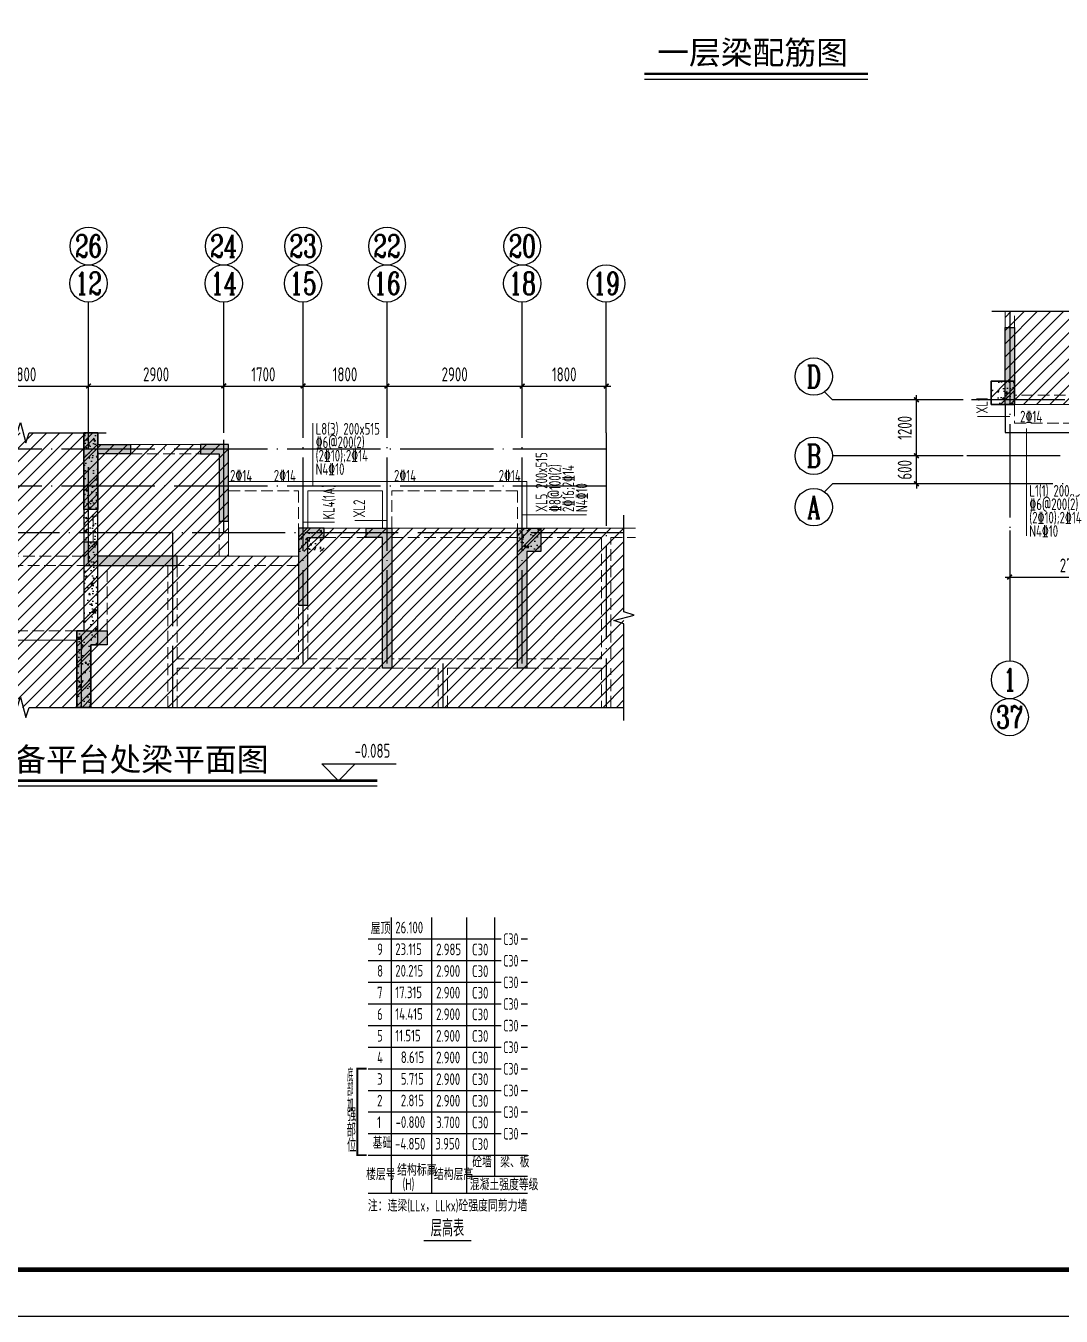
# Model space of a CAD drawing. Extents: x -1712635 to -854203, y -534641 to -21985.
# Drawn here: x -1123952 to -1101755, y -120393 to -92729 of the extents above; entities that cross this region are included whole.
import ezdxf
from ezdxf.enums import TextEntityAlignment as Align

# ---------------------------------------------------------------- set-up
doc = ezdxf.new("R2010")
doc.units = 0
doc.header["$LTSCALE"] = 1000
doc.linetypes.add('DASH', pattern=[0.35, 0.25, -0.1])
doc.linetypes.add('DOTE', pattern=[2.42, 2, -0.2, 0.02, -0.2])
doc.layers.get('0').update_dxf_attribs({"linetype": 'CONTINUOUS'})
doc.layers.get('Defpoints').update_dxf_attribs({"linetype": 'CONTINUOUS'})
for name, color, linetype in [('-TK', 7, 'CONTINUOUS'), ('A-AXIS', 1, 'CONTINUOUS'), ('A-DOTE', 10, 'DOTE'), ('AXIS_NUM', 7, 'CONTINUOUS'), ('BEAM_CON', 4, 'CONTINUOUS'), ('HATCH', 8, 'CONTINUOUS'), ('S-0-TEXT', 7, 'CONTINUOUS'), ('S-B表格', 2, 'CONTINUOUS'), ('S-L主梁线', 4, 'DASH'), ('S-L梁编号', 6, 'CONTINUOUS'), ('S-L梁配筋', 7, 'CONTINUOUS'), ('S-Q墙填充', 252, 'CONTINUOUS'), ('S-Q墙实线', 6, 'CONTINUOUS'), ('S-Y一般标注', 3, 'CONTINUOUS'), ('S-Z柱实线', 6, 'CONTINUOUS'), ('S-引出线', 40, 'CONTINUOUS'), ('S-文字', 7, 'CONTINUOUS'), ('S-标高', 3, 'CONTINUOUS'), ('TEXT', 2, 'CONTINUOUS'), ('THIN', 7, 'CONTINUOUS')]:
    doc.layers.add(name, color=color, linetype=linetype)
doc.layers.add('7549', color=9, linetype='CONTINUOUS', lineweight=18)
doc.layers.add('底图$0$砼柱', color=2, linetype='CONTINUOUS', lineweight=35)
doc.styles.add('-宋体', font='', dxfattribs={"width": 0.7, "height": 300, "bigfont": '宋体.TTF'})
doc.styles.add('TSSD_Axis', font='complex.shx', dxfattribs={"width": 0.7, "bigfont": 'hztxt.shx'})
doc.styles.add('TSSD_DIMENSION', font='Tssdeng.shx', dxfattribs={"width": 0.7, "bigfont": 'tssdchn.shx'})
doc.styles.add('TSSD_Label', font='Tssdeng.shx', dxfattribs={"width": 0.7, "bigfont": 'hztxt.shx'})
doc.styles.add('TSSD_REIN', font='tssdeng.shx', dxfattribs={"width": 0.7, "height": 300, "bigfont": 'tssdchn.shx'})
doc.styles.get('-宋体').set_extended_font_data('SimSun')
doc.dimstyles.new('TSSD_100_100', dxfattribs={"dimtxt": 300, "dimasz": 100, "dimexe": 100, "dimexo": 250, "dimgap": 100, "dimtad": 1, "dimdec": 0, "dimzin": 0, "dimdsep": 46, "dimtxsty": 'TSSD_DIMENSION', "dimblk": 'ARCHTICK', "dimcen": 0, "dimdle": 100, "dimclrt": 7, "dimadec": 0, "dimazin": 0, "dimtfac": 1, "dimtdec": 0, "dimtix": 1, "dimtmove": 2, "dimatfit": 3, "dimldrblk": 'ARCHTICK', "dimfxl": 0, "dimtolj": 1, "dimtzin": 0, "dimarcsym": 0})
pattern_1 = [(50, (3599.3, 15973.46), (358.63, -31.376), [37.5, -412.5]), (355, (3599.3, 15973.46), (-69.3757, 376.096), [30, -330]), (100.4514, (3629.18, 15970.85), (289.2547, 344.7198), [31.87, -350.571]), (46.1842, (3599.3, 16073.46), (533.6205, -82.7595), [56.25, -618.75]), (96.6356, (3643.76, 16066.56), (467.331, 487.059), [47.805, -525.856]), (351.1842, (3599.3, 16073.46), (467.331, 487.059), [45, -495]), (21, (3649.3, 16048.46), (298.4535, -201.3094), [37.5, -412.5]), (326, (3649.3, 16048.46), (121.6577, 362.575), [30, -330]), (71.4514, (3674.17, 16031.7), (420.1113, 161.2652), [31.87, -350.571]), (37.5, (3599.3, 15973.46), (6.0799, 166.4469), [0, -326, 0, -335, 0, -331.25]), (7.5, (3599.3, 15973.46), (131.5348, 197.2059), [0, -191, 0, -318.5, 0, -126.25]), (327.5, (3487.8, 15973.46), (266.9112, -11.27744), [0, -125, 0, -390, 0, -517.5]), (317.5, (3437.8, 15973.46), (291.593, 50.0525), [0, -162.5, 0, -259, 0, -367.5]), (45, (3599.3, 15973.46), (-176.7767, 176.7767), [])]

# ---------------------------------------------------------------- blocks, each defined once
blk = doc.blocks.new('B20200424131938')
at = {"layer": '7549', "const_width": 40}
blk.add_lwpolyline([(417, 3688), (217, 3688), (217, 1834), (417, 1834)], dxfattribs=at)
at = {"layer": 'S-0-TEXT'}
blk.add_lwpolyline([(1641, 0, 27, 27, 0), (2658, 0, 0, 0, 0)], format="xyseb", dxfattribs=at)
at = {"layer": 'S-B表格'}
for p, q in [((952, 1021), (952, 6932)), ((1817, 1021), (1817, 6932)), ((2567, 1021), (2567, 6932)), ((3167, 1385), (3167, 6932)), ((452, 6469), (3167, 6469)), ((452, 6469), (3167, 6469)), ((3167, 6469), (3298, 6469)), ((3167, 6469), (3298, 6469)), ((3167, 6469), (3298, 6469)), ((3731, 6469), (3862, 6469)), ((3731, 6469), (3862, 6469)), ((3731, 6469), (3862, 6469)), ((452, 6005), (3167, 6005)), ((452, 6005), (3167, 6005)), ((3167, 6005), (3298, 6005)), ((3167, 6005), (3298, 6005)), ((3167, 6005), (3298, 6005)), ((3731, 6005), (3862, 6005)), ((3731, 6005), (3862, 6005)), ((3731, 6005), (3862, 6005)), ((452, 5542), (3167, 5542)), ((452, 5542), (3167, 5542)), ((3167, 5542), (3298, 5542)), ((3167, 5542), (3298, 5542)), ((3167, 5542), (3298, 5542)), ((3731, 5542), (3862, 5542)), ((3731, 5542), (3862, 5542)), ((3731, 5542), (3862, 5542)), ((452, 5078), (3167, 5078)), ((452, 5078), (3167, 5078)), ((3167, 5078), (3298, 5078)), ((3167, 5078), (3298, 5078)), ((3167, 5078), (3298, 5078)), ((3731, 5078), (3862, 5078)), ((3731, 5078), (3862, 5078)), ((3731, 5078), (3862, 5078)), ((452, 4615), (3167, 4615)), ((3167, 4615), (3298, 4615)), ((3731, 4615), (3862, 4615)), ((452, 4151), (3167, 4151)), ((3167, 4151), (3298, 4151)), ((3731, 4151), (3862, 4151)), ((452, 3688), (3167, 3688)), ((3167, 3688), (3298, 3688)), ((3731, 3688), (3862, 3688)), ((452, 3224), (3167, 3224)), ((3167, 3224), (3298, 3224)), ((3731, 3224), (3862, 3224)), ((452, 2761), (3167, 2761)), ((3167, 2761), (3298, 2761)), ((3731, 2761), (3862, 2761)), ((452, 2297), (3167, 2297)), ((3167, 2297), (3298, 2297)), ((3731, 2297), (3862, 2297)), ((452, 1834), (3167, 1834)), ((452, 1834), (3862, 1834)), ((452, 1834), (2854, 1834)), ((452, 1834), (2854, 1834)), ((2567, 1385), (3862, 1385)), ((452, 1021), (3862, 1021))]:
    blk.add_line(p, q, dxfattribs=at)
at = {"style": 'TSSD_REIN'}
for s, width, p, p2 in [('底', 0.535575, (-3, 3408), (134, 3408)), ('部', 0.530918, (-3, 3100), (134, 3100)), ('加', 0.526341, (-3, 2774), (134, 2774))]:
    blk.add_text(s, height=285, dxfattribs=dict(at, width=width)).set_placement(p, p2, align=Align.FIT)
for s, height, width, p in [('强', 285, 0.535575, (-3, 2477)), ('部', 285, 0.535575, (-13, 2146)), ('位', 285, 0.535575, (-3, 1820)), ('砼墙', 250, 0.7, (2681, 1495)), ('梁、板', 250, 0.7, (3279, 1495))]:
    blk.add_text(s, height=height, dxfattribs=dict(at, width=width)).set_placement(p, align=Align.BOTTOM_LEFT)
for s, width, p in [('结构标高', 0.65, (1070, 1392)), ('楼层号', 0.7, (405, 1299)), ('结构层高', 0.7, (1860, 1299)), ('(H)', 0.65, (1188, 1086)), ('混凝土强度等级', 0.7, (2629, 1080))]:
    blk.add_text(s, height=250, dxfattribs=dict(at, width=width)).set_placement(p)
at = {"layer": 'S-0-TEXT', "style": 'TSSD_REIN', "width": 0.7}
blk.add_text('层高表', height=360, dxfattribs=at).set_placement((1790, 90))
at = {"layer": 'S-B表格', "style": 'TSSD_REIN'}
for s, width, p in [('屋顶', 0.65, (503, 6575)), ('26.100', 0.7, (1031, 6590)), ('9', 0.7, (642, 6123)), ('23.115', 0.7, (1031, 6126)), ('2.985', 0.7, (1907, 6121)), ('C30', 0.7, (2675, 6118)), ('C30', 0.65, (3345, 6341)), ('C30', 0.65, (3345, 5877)), ('8', 0.7, (642, 5660)), ('20.215', 0.7, (1031, 5663)), ('2.900', 0.7, (1907, 5658)), ('C30', 0.7, (2675, 5654)), ('C30', 0.65, (3345, 5414)), ('7', 0.7, (642, 5196)), ('17.315', 0.7, (1031, 5199)), ('2.900', 0.7, (1907, 5194)), ('C30', 0.7, (2675, 5191)), ('6', 0.7, (642, 4733)), ('14.415', 0.7, (1031, 4736)), ('2.900', 0.7, (1907, 4731)), ('C30', 0.65, (3345, 4950)), ('C30', 0.7, (2675, 4727)), ('C30', 0.65, (3345, 4487)), ('5', 0.7, (642, 4269)), ('11.515', 0.7, (1031, 4272)), ('2.900', 0.7, (1907, 4267)), ('C30', 0.7, (2675, 4264)), ('C30', 0.65, (3345, 4023)), ('4', 0.7, (642, 3806)), ('8.615', 0.7, (1150, 3809)), ('2.900', 0.7, (1907, 3804)), ('C30', 0.7, (2675, 3800)), ('C30', 0.65, (3345, 3560)), ('3', 0.7, (642, 3342)), ('5.715', 0.7, (1150, 3345)), ('2.900', 0.7, (1907, 3340)), ('C30', 0.7, (2675, 3337)), ('C30', 0.65, (3345, 3096)), ('2', 0.7, (642, 2879)), ('2.815', 0.7, (1150, 2882)), ('2.900', 0.7, (1907, 2877)), ('C30', 0.7, (2675, 2873)), ('C30', 0.65, (3345, 2633)), ('1', 0.7, (642, 2415)), ('-0.800', 0.7, (1038, 2418)), ('3.700', 0.7, (1907, 2413)), ('C30', 0.7, (2675, 2410)), ('基础', 0.7, (545, 1974)), ('C30', 0.65, (3345, 2169)), ('-4.850', 0.7, (1026, 1955)), ('3.950', 0.7, (1891, 1955)), ('C30', 0.7, (2675, 1946))]:
    blk.add_text(s, height=250, dxfattribs=dict(at, width=width)).set_placement(p)
at = {"layer": 'TEXT', "style": 'TSSD_REIN', "width": 0.65}
blk.add_text('注：连梁(LLx，LLkx)砼强度同剪力墙', height=250, dxfattribs=at).set_placement((443, 627))
blk = doc.blocks.new('ts_axno')
at = {"color": 0, "linetype": 'ByBlock', "lineweight": -2}
blk.add_circle((0, 0), 0.5, dxfattribs=at)
at = {"color": 0, "linetype": 'ByBlock', "lineweight": -2, "style": 'TSSD_Axis', "width": 0.7}
blk.add_attdef('A', text='', height=0.6, dxfattribs=at).set_placement((0, 0), align=Align.MIDDLE_CENTER)
blk = doc.blocks.new('_ArchTick')
at = {"color": 0, "const_width": 0.35}
blk.add_lwpolyline([(-0.5, -0.5), (0.5, 0.5)], dxfattribs=at)
blk = doc.blocks.new('*D961')
at = {"layer": 'Defpoints', "color": 0}
for p in [(18500, 8574), (15700, 7574), (18500, 7574)]:
    blk.add_point(p, dxfattribs=at)
at = {"layer": 'S-Y一般标注', "color": 0, "lineweight": -2}
for p, q in [((15700, 7824), (15700, 8674)), ((18500, 7824), (18500, 8674)), ((15600, 8574), (18600, 8574))]:
    blk.add_line(p, q, dxfattribs=at)
at = {"layer": 'S-Y一般标注', "color": 0, "lineweight": -2, "xscale": 100, "yscale": 100, "zscale": 100, "rotation": 180}
blk.add_blockref('_ArchTick', (15700, 8574), dxfattribs=at)
at = {"layer": 'S-Y一般标注', "color": 0, "lineweight": -2, "xscale": 100, "yscale": 100, "zscale": 100}
blk.add_blockref('_ArchTick', (18500, 8574), dxfattribs=at)
at = {"layer": 'S-Y一般标注', "color": 7, "insert": (17100, 8824), "char_height": 300, "attachment_point": 5, "style": 'TSSD_DIMENSION'}
blk.add_mtext('\\A1;2800', dxfattribs=at)
blk = doc.blocks.new('*D962')
at = {"layer": 'Defpoints', "color": 0}
for p in [(21400, 8574), (18500, 7574), (21400, 7574)]:
    blk.add_point(p, dxfattribs=at)
at = {"layer": 'S-Y一般标注', "color": 0, "lineweight": -2}
for p, q in [((18500, 7824), (18500, 8674)), ((21400, 7824), (21400, 8674)), ((18400, 8574), (21500, 8574))]:
    blk.add_line(p, q, dxfattribs=at)
at = {"layer": 'S-Y一般标注', "color": 0, "lineweight": -2, "xscale": 100, "yscale": 100, "zscale": 100, "rotation": 180}
blk.add_blockref('_ArchTick', (18500, 8574), dxfattribs=at)
at = {"layer": 'S-Y一般标注', "color": 0, "lineweight": -2, "xscale": 100, "yscale": 100, "zscale": 100}
blk.add_blockref('_ArchTick', (21400, 8574), dxfattribs=at)
at = {"layer": 'S-Y一般标注', "color": 7, "insert": (19950, 8824), "char_height": 300, "attachment_point": 5, "style": 'TSSD_DIMENSION'}
blk.add_mtext('\\A1;2900', dxfattribs=at)
blk = doc.blocks.new('*D963')
at = {"layer": 'Defpoints', "color": 0}
for p in [(23100, 8574), (21400, 7574), (23100, 7574)]:
    blk.add_point(p, dxfattribs=at)
at = {"layer": 'S-Y一般标注', "color": 0, "lineweight": -2}
for p, q in [((21400, 7824), (21400, 8674)), ((23100, 7824), (23100, 8674)), ((21300, 8574), (23200, 8574))]:
    blk.add_line(p, q, dxfattribs=at)
at = {"layer": 'S-Y一般标注', "color": 0, "lineweight": -2, "xscale": 100, "yscale": 100, "zscale": 100, "rotation": 180}
blk.add_blockref('_ArchTick', (21400, 8574), dxfattribs=at)
at = {"layer": 'S-Y一般标注', "color": 0, "lineweight": -2, "xscale": 100, "yscale": 100, "zscale": 100}
blk.add_blockref('_ArchTick', (23100, 8574), dxfattribs=at)
at = {"layer": 'S-Y一般标注', "color": 7, "insert": (22250, 8824), "char_height": 300, "attachment_point": 5, "style": 'TSSD_DIMENSION'}
blk.add_mtext('\\A1;1700', dxfattribs=at)
blk = doc.blocks.new('*D964')
at = {"layer": 'Defpoints', "color": 0}
for p in [(24900, 8574), (23100, 7574), (24900, 7574)]:
    blk.add_point(p, dxfattribs=at)
at = {"layer": 'S-Y一般标注', "color": 0, "lineweight": -2}
for p, q in [((23100, 7824), (23100, 8674)), ((24900, 7824), (24900, 8674)), ((23000, 8574), (25000, 8574))]:
    blk.add_line(p, q, dxfattribs=at)
at = {"layer": 'S-Y一般标注', "color": 0, "lineweight": -2, "xscale": 100, "yscale": 100, "zscale": 100, "rotation": 180}
blk.add_blockref('_ArchTick', (23100, 8574), dxfattribs=at)
at = {"layer": 'S-Y一般标注', "color": 0, "lineweight": -2, "xscale": 100, "yscale": 100, "zscale": 100}
blk.add_blockref('_ArchTick', (24900, 8574), dxfattribs=at)
at = {"layer": 'S-Y一般标注', "color": 7, "insert": (24000, 8824), "char_height": 300, "attachment_point": 5, "style": 'TSSD_DIMENSION'}
blk.add_mtext('\\A1;1800', dxfattribs=at)
blk = doc.blocks.new('*D965')
at = {"layer": 'Defpoints', "color": 0}
for p in [(27800, 8574), (24900, 7574), (27800, 7574)]:
    blk.add_point(p, dxfattribs=at)
at = {"layer": 'S-Y一般标注', "color": 0, "lineweight": -2}
for p, q in [((24900, 7824), (24900, 8674)), ((27800, 7824), (27800, 8674)), ((24800, 8574), (27900, 8574))]:
    blk.add_line(p, q, dxfattribs=at)
at = {"layer": 'S-Y一般标注', "color": 0, "lineweight": -2, "xscale": 100, "yscale": 100, "zscale": 100, "rotation": 180}
blk.add_blockref('_ArchTick', (24900, 8574), dxfattribs=at)
at = {"layer": 'S-Y一般标注', "color": 0, "lineweight": -2, "xscale": 100, "yscale": 100, "zscale": 100}
blk.add_blockref('_ArchTick', (27800, 8574), dxfattribs=at)
at = {"layer": 'S-Y一般标注', "color": 7, "insert": (26350, 8824), "char_height": 300, "attachment_point": 5, "style": 'TSSD_DIMENSION'}
blk.add_mtext('\\A1;2900', dxfattribs=at)
blk = doc.blocks.new('*D966')
at = {"layer": 'Defpoints', "color": 0}
for p in [(29600, 8574), (27800, 7574), (29600, 7574)]:
    blk.add_point(p, dxfattribs=at)
at = {"layer": 'S-Y一般标注', "color": 0, "lineweight": -2}
for p, q in [((27800, 7824), (27800, 8674)), ((29600, 7824), (29600, 8674)), ((27700, 8574), (29700, 8574))]:
    blk.add_line(p, q, dxfattribs=at)
at = {"layer": 'S-Y一般标注', "color": 0, "lineweight": -2, "xscale": 100, "yscale": 100, "zscale": 100, "rotation": 180}
blk.add_blockref('_ArchTick', (27800, 8574), dxfattribs=at)
at = {"layer": 'S-Y一般标注', "color": 0, "lineweight": -2, "xscale": 100, "yscale": 100, "zscale": 100}
blk.add_blockref('_ArchTick', (29600, 8574), dxfattribs=at)
at = {"layer": 'S-Y一般标注', "color": 7, "insert": (28700, 8824), "char_height": 300, "attachment_point": 5, "style": 'TSSD_DIMENSION'}
blk.add_mtext('\\A1;1800', dxfattribs=at)
blk = doc.blocks.new('*D4005')
at = {"layer": 'Defpoints', "color": 0}
for p in [(2600, 7417), (3600, 7417), (3600, 6817)]:
    blk.add_point(p, dxfattribs=at)
at = {"layer": 'S-Y一般标注', "color": 0, "lineweight": -2}
for p, q in [((2600, 7417), (2600, 7517)), ((3350, 7417), (2500, 7417)), ((2600, 6817), (2600, 7417)), ((3350, 6817), (2500, 6817)), ((2600, 6817), (2600, 6717))]:
    blk.add_line(p, q, dxfattribs=at)
at = {"layer": 'S-Y一般标注', "color": 0, "lineweight": -2, "xscale": 100, "yscale": 100, "zscale": 100}
for p, rotation in [((2600, 7417), 270), ((2600, 6817), 90)]:
    blk.add_blockref('_ArchTick', p, dxfattribs=dict(at, rotation=rotation))
at = {"layer": 'S-Y一般标注', "color": 7, "insert": (2350, 7117), "char_height": 300, "attachment_point": 5, "rotation": 90, "style": 'TSSD_DIMENSION'}
blk.add_mtext('\\A1;600', dxfattribs=at)
blk = doc.blocks.new('*D4006')
at = {"layer": 'Defpoints', "color": 0}
for p in [(2600, 8617), (3600, 8617), (3600, 7417)]:
    blk.add_point(p, dxfattribs=at)
at = {"layer": 'S-Y一般标注', "color": 0, "lineweight": -2}
for p, q in [((3350, 8617), (2500, 8617)), ((2600, 7317), (2600, 8717)), ((3350, 7417), (2500, 7417))]:
    blk.add_line(p, q, dxfattribs=at)
at = {"layer": 'S-Y一般标注', "color": 0, "lineweight": -2, "xscale": 100, "yscale": 100, "zscale": 100}
for p, rotation in [((2600, 8617), 90), ((2600, 7417), 270)]:
    blk.add_blockref('_ArchTick', p, dxfattribs=dict(at, rotation=rotation))
at = {"layer": 'S-Y一般标注', "color": 7, "insert": (2350, 8017), "char_height": 300, "attachment_point": 5, "rotation": 90, "style": 'TSSD_DIMENSION'}
blk.add_mtext('\\A1;1200', dxfattribs=at)
blk = doc.blocks.new('*D4014')
at = {"layer": 'Defpoints', "color": 0}
for p in [(4600, 5817), (7300, 5817), (7300, 4817)]:
    blk.add_point(p, dxfattribs=at)
at = {"layer": 'S-Y一般标注', "color": 0, "lineweight": -2}
for p, q in [((4600, 5567), (4600, 4717)), ((7300, 5567), (7300, 4717)), ((4500, 4817), (7400, 4817))]:
    blk.add_line(p, q, dxfattribs=at)
at = {"layer": 'S-Y一般标注', "color": 0, "lineweight": -2, "xscale": 100, "yscale": 100, "zscale": 100, "rotation": 180}
blk.add_blockref('_ArchTick', (4600, 4817), dxfattribs=at)
at = {"layer": 'S-Y一般标注', "color": 0, "lineweight": -2, "xscale": 100, "yscale": 100, "zscale": 100}
blk.add_blockref('_ArchTick', (7300, 4817), dxfattribs=at)
at = {"layer": 'S-Y一般标注', "color": 7, "insert": (5950, 5067), "char_height": 300, "attachment_point": 5, "style": 'TSSD_DIMENSION'}
blk.add_mtext('\\A1;2700', dxfattribs=at)
blk = doc.blocks.new('A1')
blk.add_lwpolyline([(0, 59400), (0, 0), (84100, 0), (84100, 59400)], close=True)
at = {"const_width": 100}
blk.add_lwpolyline([(2500, 58400), (2500, 1000), (83100, 1000), (83100, 58400)], close=True, dxfattribs=at)
blk = doc.blocks.new('20210825.10322523')
at = {"layer": 'HATCH'}
h = blk.add_hatch(dxfattribs=at)
h.set_pattern_fill('METAL', color=252, scale=50, style=0)
h.set_pattern_definition([(45, (215650.65, -332357.04), (-141.42136, 141.42136), [])])
h.paths.add_polyline_path([(4500, 5523.7), (4500, 1684.2), (29980, 1684.2), (29980, 5523.7), (23000, 5523.7), (23000, 4924), (21500, 4924), (21500, 7323.7), (18600, 7323.7), (18600, 7573.7), (15600, 7573.7), (15600, 7323.7), (12700, 7323.7), (12700, 4924), (11200, 4924), (11200, 5523.7)])
at = {"layer": 'S-Q墙填充'}
h = blk.add_hatch(dxfattribs=at)
h.set_pattern_fill('ARMORED', color=252, scale=50, style=0)
h.set_pattern_definition(pattern_1)
h.paths.add_polyline_path([(18400, 3323.7), (18250, 3323.7), (18250, 1684.2), (18550, 1684.2), (18550, 1984.2), (18550, 3023.7), (18700, 3023.7), (18700, 7573.7), (18400, 7573.7)])
for points in [[(18700, 5923.7), (18400, 5923.7), (18400, 7573.7), (18700, 7573.7), (18700, 7323.7), (19400, 7323.7), (19400, 7123.7), (18700, 7123.7)], [(21500, 7323.7), (20900, 7323.7), (20900, 7123.7), (21300, 7123.7), (21300, 5673.7), (21500, 5673.7)], [(23200, 3873.7), (23200, 5323.7), (23550, 5323.7), (23550, 5523.7), (23000, 5523.7), (23000, 3873.7)], [(25000, 5523.7), (25000, 2523.7), (24800, 2523.7), (24800, 5323.7), (24450, 5323.7), (24450, 5523.7)], [(27900, 2523.7), (27700, 2523.7), (27700, 5523.7), (28200, 5523.7), (28200, 5023.7), (27900, 5023.7)], [(18400, 5223.7), (18400, 4723.7), (20400, 4723.7), (20400, 4923.7), (18700, 4923.7), (18700, 5223.7)], [(18900, 3323.7), (18900, 3023.7), (18550, 3023.7), (18550, 1684.2), (18250, 1684.2), (18250, 1910.6), (18250, 1910.6), (18250, 3323.7)]]:
    blk.add_hatch(color=256, dxfattribs=at).paths.add_polyline_path(points)
h = blk.add_hatch(dxfattribs=at)
h.set_pattern_fill('ARMORED', color=252, scale=50, style=0)
h.set_pattern_definition(pattern_1)
h.paths.add_polyline_path([(23000, 5023.7), (23550, 5023.7), (23550, 5523.7), (23000, 5523.7)])
h = blk.add_hatch(dxfattribs=at)
h.set_pattern_fill('ARMORED', color=252, scale=50, style=0)
h.set_pattern_definition(pattern_1)
h.paths.add_polyline_path([(27700, 5023.7), (28200, 5023.7), (28200, 5523.7), (27700, 5523.7)])
at = {"layer": 'A-AXIS'}
for p, q in [((18500, 7573.7), (18500, 10373.7)), ((21400, 7573.7), (21400, 10373.7)), ((23100, 7573.7), (23100, 10373.7)), ((24900, 7573.7), (24900, 10373.7)), ((27800, 7573.7), (27800, 10373.7)), ((29600, 7573.7), (29600, 10373.7))]:
    blk.add_line(p, q, dxfattribs=at)
at = {"layer": 'A-DOTE'}
for p, q in [((18500, 4824), (18500, 7573.7)), ((21400, 5423.7), (21400, 7573.7)), ((23100, 2623.7), (23100, 7573.7)), ((24900, 2623.7), (24900, 7573.7)), ((27800, 2623.7), (27800, 7573.7)), ((29600, 7573.7), (29600, 1684.2)), ((29600, 7223.7), (3600, 7223.7)), ((29600, 6423.7), (3600, 6423.7)), ((29980, 5423.7), (3600, 5423.7)), ((20299.8, 5423.7), (20299.9, 1684.2)), ((18350, 1684.2), (18350, 3223.7)), ((26100, 2623.7), (26100, 1684.2))]:
    blk.add_line(p, q, dxfattribs=at)
at = {"layer": 'S-L主梁线', "linetype": 'ByBlock', "lineweight": 18}
for p, q in [((20900.1, 7323.7), (19399.6, 7323.7)), ((23100, 6523.7), (21500, 6523.7)), ((24900, 6523.7), (23100, 6523.7)), ((27900, 6523.7), (24900, 6523.7)), ((27900, 5523.7), (27900, 6523.7)), ((21500, 6323.7), (21500, 4924)), ((23200, 6323.7), (24800, 6323.7)), ((23200, 5523.7), (23200, 6323.7)), ((24800, 6323.7), (24800, 5523.7)), ((24450, 5523.7), (23549.9, 5523.7)), ((27700, 5523.7), (25000, 5523.7)), ((30224.5, 5523.7), (28199.9, 5523.7)), ((20400, 4924), (23000, 4924)), ((15950, 3123.7), (18250, 3123.7))]:
    blk.add_line(p, q, dxfattribs=at)
at = {"layer": 'S-L主梁线', "linetype": 'DASH', "lineweight": 18}
for p, q in [((19399.6, 7123.7), (20900.1, 7123.7)), ((21300, 4924), (21300, 6323.7)), ((21500, 6323.7), (23000, 6323.7)), ((23000, 6323.7), (23000, 5523.7)), ((25000, 6323.7), (27700, 6323.7)), ((25000, 5523.7), (25000, 6323.7)), ((27700, 6323.7), (27700, 5523.7)), ((18400, 5923.7), (18400, 5224)), ((18600, 5224), (18600, 5923.7)), ((23549.9, 5323.7), (24450, 5323.7)), ((25000, 5323.7), (27700, 5323.7)), ((28199.9, 5323.7), (29500, 5323.7)), ((29500, 5323.7), (29500, 2723.7)), ((29700, 2723.7), (29700, 5323.7)), ((29700, 5323.7), (30224.5, 5323.7)), ((18400, 4924), (15800, 4924)), ((15800, 4724), (18400, 4724)), ((18699.9, 4724), (18699.9, 3323.7)), ((18899.9, 3323.7), (18899.9, 4724)), ((20200, 4724), (20200, 2623.7)), ((20400, 2723.7), (20400, 4724)), ((23000, 4724), (20400, 4724)), ((23000, 4523.7), (23000, 2723.7)), ((23200, 2723.7), (23200, 4523.7)), ((18250, 3323.7), (15950, 3323.7)), ((20200, 2623.7), (20200, 1684.2)), ((23000, 2723.7), (20400, 2723.7)), ((20400, 2523.7), (23100, 2523.7)), ((20400, 1684.2), (20400, 2523.7)), ((23100, 2523.7), (24800, 2523.7)), ((24800, 2723.7), (23200, 2723.7)), ((26100, 2723.7), (25000, 2723.7)), ((25000, 2523.7), (26000, 2523.7)), ((26000, 2523.7), (26000, 1684.2)), ((27700, 2723.7), (26100, 2723.7)), ((26200, 2523.7), (27700, 2523.7)), ((26200, 1684.2), (26200, 2523.7)), ((29500, 2723.7), (27900, 2723.7)), ((27900, 2523.7), (29500, 2523.7)), ((29500, 2523.7), (29500, 1684.2)), ((29700, 1684.2), (29700, 2523.7))]:
    blk.add_line(p, q, dxfattribs=at)
at = {"layer": 'S-L梁编号', "lineweight": 18}
for p, q in [((23307.9, 6423.7), (23307.9, 7781.2)), ((27800, 5810.4), (29179.2, 5810.4)), ((23100, 5651.8), (23776.1, 5651.8)), ((24900, 5692), (24207.4, 5692))]:
    blk.add_line(p, q, dxfattribs=at)
at = {"layer": 'S-Q墙实线', "linetype": 'ByBlock'}
blk.add_lwpolyline([(18400, 3323.7), (18250, 3323.7), (18250, 1684.2), (18550, 1684.2), (18550, 1984.2), (18550, 1984.2), (18550, 3023.7), (18700, 3023.7), (18700, 7573.7), (18400, 7573.7), (18400, 3323.7)], dxfattribs=at)
at = {"layer": 'S-Q墙实线'}
for points in [[(18700, 5923.7), (18400, 5923.7), (18400, 7573.7), (18700, 7573.7), (18700, 7323.7), (19400, 7323.7), (19400, 7123.7), (18700, 7123.7)], [(21500, 7323.7), (20900, 7323.7), (20900, 7123.7), (21300, 7123.7), (21300, 5673.7), (21500, 5673.7)], [(23200, 3873.7), (23200, 5323.7), (23550, 5323.7), (23550, 5523.7), (23000, 5523.7), (23000, 3873.7)], [(25000, 5523.7), (25000, 2523.7), (24800, 2523.7), (24800, 5323.7), (24450, 5323.7), (24450, 5523.7)], [(27900, 2523.7), (27700, 2523.7), (27700, 5523.7), (28200, 5523.7), (28200, 5023.7), (27900, 5023.7)], [(18400, 5223.7), (18400, 4723.7), (20400, 4723.7), (20400, 4923.7), (18700, 4923.7), (18700, 5223.7)], [(18900, 3323.7), (18900, 3023.7), (18550, 3023.7), (18550, 1684.2), (18250, 1684.2), (18250, 1910.6), (18250, 1910.6), (18250, 3323.7)]]:
    blk.add_lwpolyline(points, close=True, dxfattribs=at)
at = {"layer": 'S-引出线', "color": 3, "const_width": 56}
blk.add_lwpolyline([(11176.2, 112), (24691.1, 112)], dxfattribs=at)
at = {"layer": 'S-引出线', "color": 3}
blk.add_lwpolyline([(11176.2, 0), (24691.1, 0)], dxfattribs=at)
at = {"layer": 'S-标高'}
for p, q in [((23860.7, 112), (23500.7, 472)), ((23500.7, 472), (25094.7, 472)), ((23860.7, 112), (24220.7, 472))]:
    blk.add_line(p, q, dxfattribs=at)
at = {"layer": 'THIN'}
for points in [[(15320, 7573.7), (16970, 7573.7), (17040, 7793.7), (17160, 7353.7), (17230, 7573.7), (18880, 7573.7)], [(29980, 1404.2), (29980, 3473.9), (29760, 3543.9), (30200, 3663.9), (29980, 3733.9), (29980, 5803.7)], [(4220, 1684.2), (16970, 1684.2), (17040, 1904.2), (17160, 1464.2), (17230, 1684.2), (29980, 1684.2)]]:
    blk.add_lwpolyline(points, dxfattribs=at)
at = {"layer": 'A-AXIS'}
ref = blk.add_blockref('ts_axno', (18500, 11573.7), dxfattribs=dict(at, xscale=-800, yscale=800, zscale=800))
ref.add_attrib('17', '26', dxfattribs={"layer": 'AXIS_NUM', "height": 480, "style": 'TSSD_Axis', "width": 0.7}).set_placement((18500, 11573.7), align=Align.MIDDLE_CENTER)
ref = blk.add_blockref('ts_axno', (21400, 11573.7), dxfattribs=dict(at, xscale=-800, yscale=800, zscale=800))
ref.add_attrib('16', '24', dxfattribs={"layer": 'AXIS_NUM', "height": 480, "style": 'TSSD_Axis', "width": 0.7}).set_placement((21400, 11573.7), align=Align.MIDDLE_CENTER)
ref = blk.add_blockref('ts_axno', (23100, 11573.7), dxfattribs=dict(at, xscale=-800, yscale=800, zscale=800))
ref.add_attrib('15', '23', dxfattribs={"layer": 'AXIS_NUM', "height": 480, "style": 'TSSD_Axis', "width": 0.7}).set_placement((23100, 11573.7), align=Align.MIDDLE_CENTER)
ref = blk.add_blockref('ts_axno', (24900, 11573.7), dxfattribs=dict(at, xscale=-800, yscale=800, zscale=800))
ref.add_attrib('14', '22', dxfattribs={"layer": 'AXIS_NUM', "height": 480, "style": 'TSSD_Axis', "width": 0.7}).set_placement((24900, 11573.7), align=Align.MIDDLE_CENTER)
ref = blk.add_blockref('ts_axno', (27800, 11573.7), dxfattribs=dict(at, xscale=-800, yscale=800, zscale=800))
ref.add_attrib('13', '20', dxfattribs={"layer": 'AXIS_NUM', "height": 480, "style": 'TSSD_Axis', "width": 0.7}).set_placement((27800, 11573.7), align=Align.MIDDLE_CENTER)
ref = blk.add_blockref('ts_axno', (18500, 10773.7), dxfattribs=dict(at, xscale=800, yscale=800, zscale=800))
ref.add_attrib('7', '12', dxfattribs={"layer": 'AXIS_NUM', "height": 480, "style": 'TSSD_Axis', "width": 0.7}).set_placement((18500, 10773.7), align=Align.MIDDLE_CENTER)
ref = blk.add_blockref('ts_axno', (21400, 10773.7), dxfattribs=dict(at, xscale=800, yscale=800, zscale=800))
ref.add_attrib('8', '14', dxfattribs={"layer": 'AXIS_NUM', "height": 480, "style": 'TSSD_Axis', "width": 0.7}).set_placement((21400, 10773.7), align=Align.MIDDLE_CENTER)
ref = blk.add_blockref('ts_axno', (23100, 10773.7), dxfattribs=dict(at, xscale=800, yscale=800, zscale=800))
ref.add_attrib('9', '15', dxfattribs={"layer": 'AXIS_NUM', "height": 480, "style": 'TSSD_Axis', "width": 0.7}).set_placement((23100, 10773.7), align=Align.MIDDLE_CENTER)
ref = blk.add_blockref('ts_axno', (24900, 10773.7), dxfattribs=dict(at, xscale=800, yscale=800, zscale=800))
ref.add_attrib('10', '16', dxfattribs={"layer": 'AXIS_NUM', "height": 480, "style": 'TSSD_Axis', "width": 0.7}).set_placement((24900, 10773.7), align=Align.MIDDLE_CENTER)
ref = blk.add_blockref('ts_axno', (27800, 10773.7), dxfattribs=dict(at, xscale=800, yscale=800, zscale=800))
ref.add_attrib('11', '18', dxfattribs={"layer": 'AXIS_NUM', "height": 480, "style": 'TSSD_Axis', "width": 0.7}).set_placement((27800, 10773.7), align=Align.MIDDLE_CENTER)
ref = blk.add_blockref('ts_axno', (29600, 10773.7), dxfattribs=dict(at, xscale=800, yscale=800, zscale=800))
ref.add_attrib('12', '19', dxfattribs={"layer": 'AXIS_NUM', "height": 480, "style": 'TSSD_Axis', "width": 0.7}).set_placement((29600, 10773.7), align=Align.MIDDLE_CENTER)
at = {"layer": 'S-L梁编号', "color": 6, "style": 'TSSD_REIN', "width": 0.7}
blk.add_text('L8(3) 200x515', height=250, dxfattribs=at).set_placement((23370.4, 7531.2))
for s, p in [('XL5 200x515', (28336, 5872.9)), ('KL4(1A)', (23776.1, 5714.3)), ('XL2', (24428.6, 5754.5))]:
    blk.add_text(s, height=250, rotation=90, dxfattribs=at).set_placement(p)
at = {"layer": 'S-L梁配筋', "color": 7, "style": 'TSSD_REIN', "width": 0.7}
for s, p in [('%%1326@200(2)', (23370.4, 7243.7)), ('(2%%13210);2%%13214', (23370.4, 6956.2)), ('N4%%13210', (23370.4, 6668.7)), ('2%%13214', (21535.9, 6525.8)), ('2%%13214', (22473, 6525.8)), ('2%%13214', (25050, 6525.8))]:
    blk.add_text(s, height=250, dxfattribs=at).set_placement(p)
blk.add_text('2%%13214', height=250, dxfattribs=at).set_placement((27767.9, 6525.8), align=Align.RIGHT)
for s, p in [('%%1328@100(2)', (28623.5, 5872.9)), ('N4%%13210', (29198.5, 5872.9))]:
    blk.add_text(s, height=250, rotation=90, dxfattribs=at).set_placement(p)
at = {"layer": 'S-L梁配筋', "color": 1, "style": 'TSSD_REIN', "width": 0.7}
blk.add_text('2%%13216;2%%13214', height=250, rotation=90, dxfattribs=at).set_placement((28911, 5872.9))
at = {"layer": 'S-文字', "style": '-宋体'}
blk.add_text('一层北侧阳台和设备平台处梁平面图', height=500, dxfattribs=at).set_placement((11448.7, 318.5))
at = {"layer": 'S-标高', "style": 'TSSD_Label', "width": 0.7}
blk.add_text('-0.085', height=300, dxfattribs=at).set_placement((24971.6, 514.4), align=Align.BOTTOM_RIGHT)
at = {"layer": 'S-Y一般标注'}
for base, p1, p2, picture, middle in [((18500, 8573.7), (15700, 7573.7), (18500, 7573.7), '*D961', (17100, 8823.7)), ((21400, 8573.7), (18500, 7573.7), (21400, 7573.7), '*D962', (19950, 8823.7)), ((23100, 8573.7), (21400, 7573.7), (23100, 7573.7), '*D963', (22250, 8823.7)), ((24900, 8573.7), (23100, 7573.7), (24900, 7573.7), '*D964', (24000, 8823.7)), ((27800, 8573.7), (24900, 7573.7), (27800, 7573.7), '*D965', (26350, 8823.7)), ((29600, 8573.7), (27800, 7573.7), (29600, 7573.7), '*D966', (28700, 8823.7))]:
    dim = blk.add_linear_dim(base=base, p1=p1, p2=p2, dimstyle='TSSD_100_100', dxfattribs=at)
    dim.commit()
    dim.dimension.update_dxf_attribs({"geometry": picture, "text_midpoint": middle})
blk = doc.blocks.new('20210825.10322712')
at = {"layer": 'HATCH'}
h = blk.add_hatch(dxfattribs=at)
h.set_pattern_fill('METAL', color=252, scale=50, style=0)
h.set_pattern_definition([(45, (215650.65, -321863.7), (-141.42136, 141.42136), [])])
h.paths.add_polyline_path([(4500, 10517), (4500, 8517), (13800, 8517), (13800, 7317), (20400, 7317), (20400, 8517), (29980, 8517), (29980, 9084.8), (29760, 9154.8), (30200, 9274.8), (29980, 9344.8), (29980, 10517)])
at = {"layer": 'S-Q墙填充'}
blk.add_hatch(color=256, dxfattribs=at).paths.add_polyline_path([(4700, 8517), (4500, 8517), (4500, 10167), (4700, 10167)])
h = blk.add_hatch(dxfattribs=at)
h.set_pattern_fill('ARMORED', color=252, scale=50, style=0)
h.set_pattern_definition([(50, (3599.3, 26466.8), (358.63, -31.376), [37.5, -412.5]), (355, (3599.3, 26466.8), (-69.376, 376.096), [30, -330]), (100.4514, (3629.2, 26464.2), (289.255, 344.72), [31.87, -350.571]), (46.1842, (3599.3, 26566.8), (533.62, -82.76), [56.25, -618.75]), (96.6356, (3643.8, 26559.9), (467.331, 487.059), [47.805, -525.856]), (351.1842, (3599.3, 26566.8), (467.331, 487.06), [45, -495]), (21, (3649.3, 26541.8), (298.4535, -201.3094), [37.5, -412.5]), (326, (3649.3, 26541.8), (121.658, 362.575), [30, -330]), (71.4514, (3674.18, 26525.03), (420.111, 161.265), [31.87, -350.571]), (37.5, (3599.31, 26466.8), (6.0799, 166.4469), [0, -326, 0, -335, 0, -331.25]), (7.5, (3599.31, 26466.8), (131.5348, 197.2059), [0, -191, 0, -318.5, 0, -126.25]), (327.5, (3487.81, 26466.8), (266.9112, -11.2774), [0, -125, 0, -390, 0, -517.5]), (317.5, (3437.8, 26466.8), (291.593, 50.0525), [0, -162.5, 0, -259, 0, -367.5]), (45, (3599.3, 26466.8), (-176.7767, 176.7767), [])])
h.paths.add_polyline_path([(4200, 8517), (4700, 8517), (4700, 9017), (4200, 9017)])
at = {"layer": 'A-AXIS'}
for p, q in [((800, 8617), (628.4, 8788.6)), ((3600, 8617), (800, 8617)), ((3600, 7417), (800, 7417)), ((800, 6817), (628.4, 6645.4)), ((3600, 6817), (800, 6817)), ((4600, 5817), (4600, 3017))]:
    blk.add_line(p, q, dxfattribs=at)
at = {"layer": 'A-DOTE'}
for p, q in [((4600, 10517), (4600, 5817)), ((29980, 8617), (3600, 8617)), ((29883, 7417), (3600, 7417)), ((29725.6, 6817), (3600, 6817))]:
    blk.add_line(p, q, dxfattribs=at)
at = {"layer": 'BEAM_CON'}
blk.add_lwpolyline([(4500, 8517), (4500, 7917), (7200, 7917)], dxfattribs=at)
at = {"layer": 'S-L主梁线', "linetype": 'ByBlock', "lineweight": 18}
for p, q in [((4500, 10517), (4500, 10167)), ((4700, 8517), (7200, 8517))]:
    blk.add_line(p, q, dxfattribs=at)
at = {"layer": 'S-L主梁线', "linetype": 'DASH', "lineweight": 18}
for p, q in [((4700, 10167), (4700, 10517)), ((7200, 8717), (4700, 8717))]:
    blk.add_line(p, q, dxfattribs=at)
for points in [[(4700, 8517), (4700, 8117)], [(4700, 8117), (7200, 8117)]]:
    blk.add_lwpolyline(points, dxfattribs=at)
at = {"layer": 'S-L梁编号', "lineweight": 18}
for p, q in [((4600, 8259.3), (3909.4, 8259.3)), ((4958.3, 8001.2), (4958.3, 5699.2))]:
    blk.add_line(p, q, dxfattribs=at)
at = {"layer": 'S-Q墙实线'}
blk.add_lwpolyline([(4700, 8517), (4500, 8517), (4500, 10167), (4700, 10167)], close=True, dxfattribs=at)
at = {"layer": 'S-Z柱实线', "lineweight": 35}
blk.add_lwpolyline([(4200, 8517), (4700, 8517), (4700, 9017), (4200, 9017)], close=True, dxfattribs=at)
at = {"layer": 'THIN'}
blk.add_lwpolyline([(4220, 10517), (16970, 10517), (17040, 10737), (17160, 10297), (17230, 10517), (29980, 10517)], dxfattribs=at)
at = {"layer": '底图$0$砼柱', "color": 3, "lineweight": 35}
blk.add_lwpolyline([(4200, 8517), (4700, 8517), (4700, 9017), (4200, 9017)], close=True, dxfattribs=at)
at = {"layer": 'A-AXIS'}
ref = blk.add_blockref('ts_axno', (400, 9117), dxfattribs=dict(at, xscale=800, yscale=800, zscale=800, rotation=180))
ref.add_attrib('C', 'D', dxfattribs={"layer": 'AXIS_NUM', "height": 480, "style": 'TSSD_Axis', "width": 0.7}).set_placement((400, 9117), align=Align.MIDDLE_CENTER)
ref = blk.add_blockref('ts_axno', (400, 7417), dxfattribs=dict(at, xscale=800, yscale=800, zscale=800))
ref.add_attrib('A', 'B', dxfattribs={"layer": 'AXIS_NUM', "height": 480, "style": 'TSSD_Axis', "width": 0.7}).set_placement((400, 7417), align=Align.MIDDLE_CENTER)
ref = blk.add_blockref('ts_axno', (400, 6317), dxfattribs=dict(at, xscale=800, yscale=800, zscale=800))
ref.add_attrib('F', 'A', dxfattribs={"layer": 'AXIS_NUM', "height": 480, "style": 'TSSD_Axis', "width": 0.7}).set_placement((400, 6317), align=Align.MIDDLE_CENTER)
ref = blk.add_blockref('ts_axno', (4600, 2617), dxfattribs=dict(at, xscale=-800, yscale=800, zscale=800, rotation=180))
ref.add_attrib('1', '1', dxfattribs={"layer": 'AXIS_NUM', "height": 480, "style": 'TSSD_Axis', "width": 0.7}).set_placement((4600, 2617), align=Align.MIDDLE_CENTER)
ref = blk.add_blockref('ts_axno', (4600, 1817), dxfattribs=dict(at, xscale=800, yscale=800, zscale=800, rotation=180))
ref.add_attrib('23', '37', dxfattribs={"layer": 'AXIS_NUM', "height": 480, "style": 'TSSD_Axis', "width": 0.7}).set_placement((4600, 1817), align=Align.MIDDLE_CENTER)
at = {"layer": 'S-L梁编号', "color": 6, "style": 'TSSD_REIN', "width": 0.7}
blk.add_text('XL1', height=250, rotation=90, dxfattribs=at).set_placement((4130.6, 8321.8))
blk.add_text('L1(1) 200x500', height=250, dxfattribs=at).set_placement((5020.8, 6542.5))
at = {"layer": 'S-L梁配筋', "color": 7, "style": 'TSSD_REIN', "width": 0.7}
for s, p in [('2%%13214', (4823.9, 8134.3)), ('%%1326@200(2)', (5020.8, 6255)), ('(2%%13210);2%%13214', (5020.8, 5967.5)), ('N4%%13210', (5020.8, 5680))]:
    blk.add_text(s, height=250, dxfattribs=at).set_placement(p)
at = {"layer": 'S-Y一般标注'}
for base, p1, p2, picture, middle in [((2600, 8617), (3600, 7417), (3600, 8617), '*D4006', (2350, 8017)), ((2600, 7417), (3600, 6817), (3600, 7417), '*D4005', (2350, 7117))]:
    dim = blk.add_linear_dim(base=base, p1=p1, p2=p2, angle=90, dimstyle='TSSD_100_100', dxfattribs=at)
    dim.commit()
    dim.dimension.update_dxf_attribs({"geometry": picture, "text_midpoint": middle})
dim = blk.add_linear_dim(base=(7300, 4817), p1=(4600, 5817), p2=(7300, 5817), dimstyle='TSSD_100_100', dxfattribs=at)
dim.commit()
dim.dimension.update_dxf_attribs({"geometry": '*D4014', "text_midpoint": (5950, 5067)})

msp = doc.modelspace()

# ---------------------------------------------------------------- linework, layer by layer
at = {"layer": 'S-B表格', "color": 6, "linetype": 'ByBlock', "ltscale": 0.5, "const_width": 30}
msp.add_lwpolyline([(-1116609.83, -116478.03), (-1113763.45, -116478.03)], dxfattribs=at)
at = {"layer": 'S-引出线', "color": 3, "const_width": 56}
msp.add_lwpolyline([(-1110689.96, -93758.17), (-1105897.52, -93758.17)], dxfattribs=at)
at = {"layer": 'S-引出线', "color": 3}
msp.add_lwpolyline([(-1110689.96, -93870.17), (-1105897.52, -93870.17)], dxfattribs=at)

# ---------------------------------------------------------------- block references
at = {"layer": '-TK'}
msp.add_blockref('A1', (-1147825.76, -120392.79), dxfattribs=at)
at = {"layer": 'S-B表格'}
msp.add_blockref('B20200424131938', (-1117061.47, -118775.13), dxfattribs=at)
at = {"layer": 'S-L梁编号'}
for name, p in [('20210825.10322523', (-1141108.22, -109025.34)), ('20210825.10322712', (-1107458.73, -109365.22))]:
    msp.add_blockref(name, p, dxfattribs=at)

# ---------------------------------------------------------------- texts
at = {"layer": 'S-文字', "style": '-宋体'}
msp.add_text('一层梁配筋图', height=500, dxfattribs=at).set_placement((-1110417.48, -93551.66))

doc.saveas('drawing.dxf')
